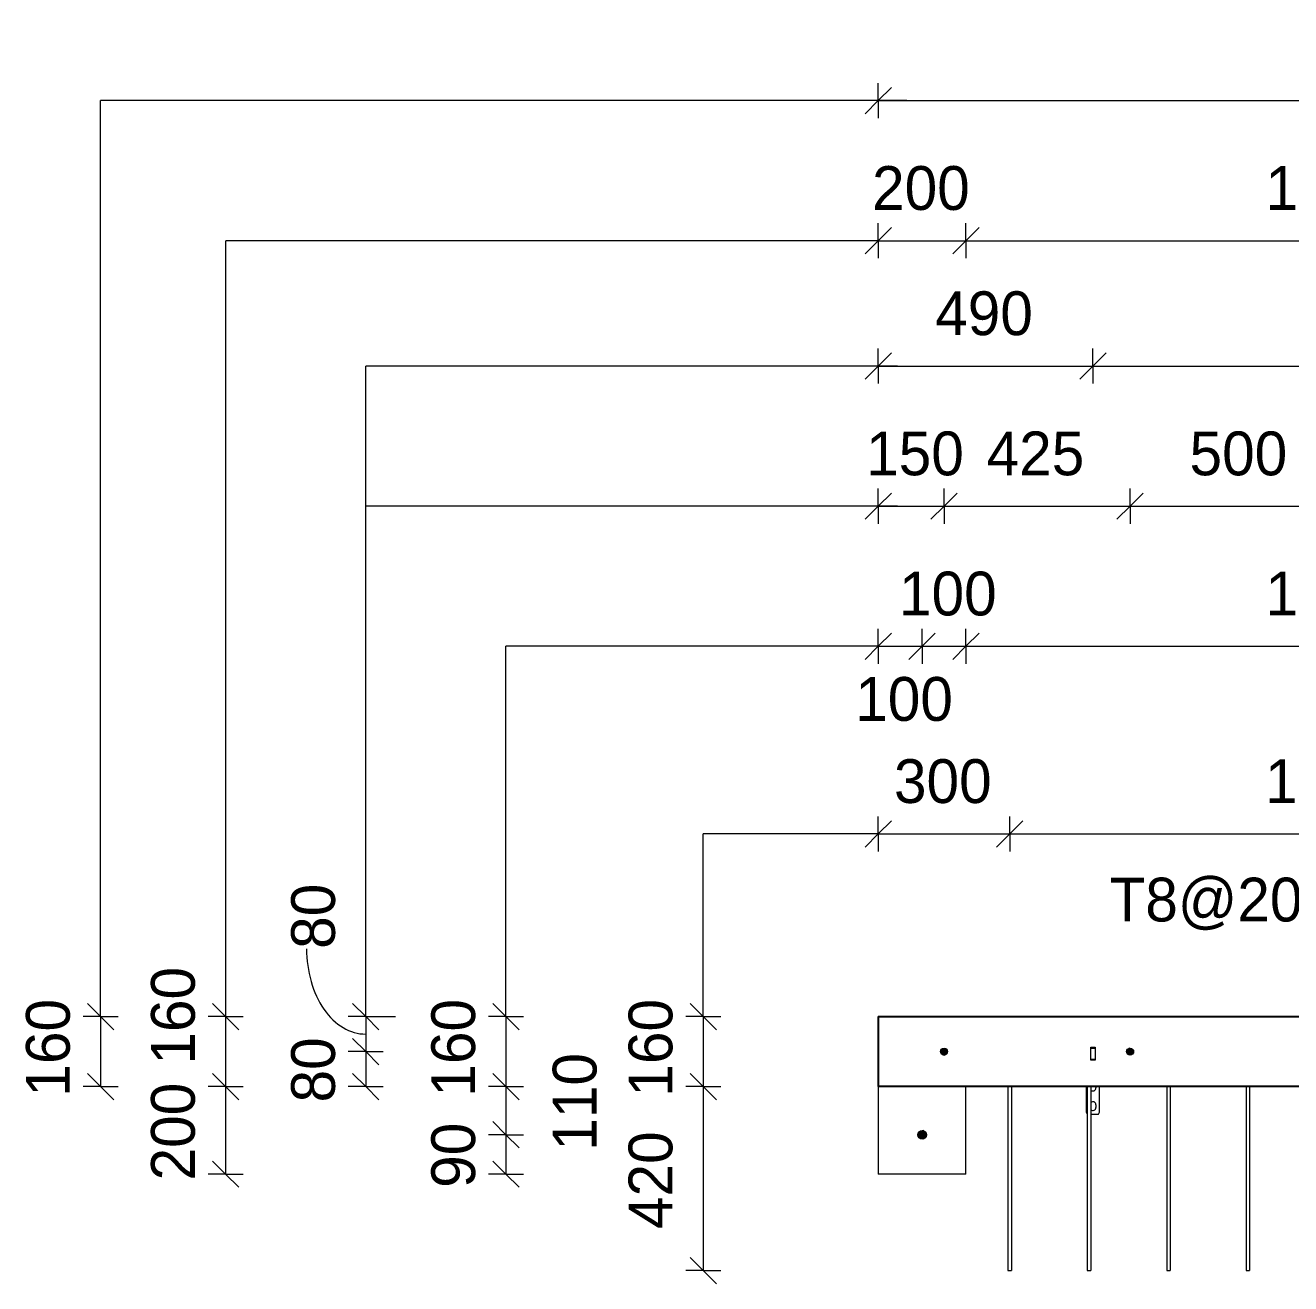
# Model space of a CAD drawing. Header units: millimetres. Extents: x 35092 to 49551, y -62783 to -4705.
# Drawn here: x 43772 to 46661, y -62783 to -59910 of the extents above; entities that cross this region are included whole.
import ezdxf

# ---------------------------------------------------------------- set-up
doc = ezdxf.new("R2010")
doc.units = ezdxf.units.MM
for name, color, linetype, lineweight in [('A-ANNO-DIMS', 211, 'Continuous', 9), ('A-ANNO-DIMS-40', 211, 'Continuous', 9), ('A-DETL-MBND', 5, 'Continuous', 18), ('A-GENM', 13, 'Continuous', 18), ('A-WALL', 113, 'Continuous', 25), ('S-BEAM', 12, 'Continuous', 18), ('S-RBAR', 171, 'Continuous', 18)]:
    doc.layers.add(name, color=color, linetype=linetype, lineweight=lineweight)
doc.styles.add('Nirmala UI Semilight', font='NirmalaS.ttf', dxfattribs={"height": 100})
doc.dimstyles.new('Diagonal_-_2_5mm_NI_UI', dxfattribs={"dimscale": 304.8, "dimtxt": 104.736395, "dimasz": 0.19685, "dimexe": 0.131234, "dimexo": 0.0625, "dimgap": 0.131234, "dimtad": 1, "dimdec": 4, "dimzin": 0, "dimdsep": 46, "dimtxsty": 'Nirmala UI Semilight', "dimblk1": 'OBLIQUE', "dimblk2": 'OBLIQUE', "dimsah": 1, "dimcen": 0.09, "dimazin": 0, "dimtfac": 1, "dimtdec": 4, "dimtix": 1, "dimtmove": 0, "dimatfit": 3, "dimfxl": 0.131234, "dimfxlon": 1, "dimtvp": 1, "dimtolj": 1, "dimtzin": 0, "dimarcsym": 2})
doc.dimstyles.new('Diagonal_-_2_5mm_NI_UI_1', dxfattribs={"dimscale": 304.8, "dimtxt": 104.736395, "dimasz": 0.19685, "dimexe": 0.131234, "dimexo": 0.0625, "dimgap": 0.131234, "dimtad": 1, "dimdec": 4, "dimzin": 0, "dimdsep": 46, "dimtxsty": 'Nirmala UI Semilight', "dimblk1": 'OBLIQUE', "dimblk2": 'OBLIQUE', "dimsah": 1, "dimcen": 0.09, "dimazin": 0, "dimtfac": 1, "dimtdec": 4, "dimtix": 1, "dimtmove": 1, "dimatfit": 3, "dimfxl": 0.131234, "dimfxlon": 1, "dimtvp": 1, "dimtolj": 1, "dimtzin": 0, "dimarcsym": 2})
doc.dimstyles.new('Diagonal_-_2_5mm_NI_UI_2', dxfattribs={"dimscale": 304.8, "dimtxt": 104.736395, "dimasz": 0.19685, "dimexe": 0.131234, "dimexo": 0.0625, "dimgap": 0.131234, "dimtad": 1, "dimdec": 4, "dimzin": 0, "dimdsep": 46, "dimtxsty": 'Nirmala UI Semilight', "dimblk1": 'OBLIQUE', "dimblk2": 'OBLIQUE', "dimsah": 1, "dimcen": 0.09, "dimazin": 0, "dimtfac": 1, "dimtdec": 4, "dimtix": 1, "dimtmove": 2, "dimatfit": 3, "dimfxl": 0.131234, "dimfxlon": 1, "dimtvp": 1, "dimtolj": 1, "dimtzin": 0, "dimarcsym": 2})

# ---------------------------------------------------------------- blocks, each defined once
blk = doc.blocks.new('RR spread anchor face based - RR-SA-1_4-160-614768-Elevation Top')
at = {"layer": 'A-GENM'}
for p, q in [((12425.4, -62333), (12425.4, -62391)), ((12447.4, -62333), (12447.4, -62336)), ((12455.4, -62391), (12455.4, -62333)), ((12447.4, -62374.5), (12447.4, -62380.5)), ((12425.4, -62391), (12427.6, -62395.4)), ((12435.6, -62396), (12452.9, -62396)), ((12452.9, -62396), (12455.4, -62391))]:
    blk.add_line(p, q, dxfattribs=at)
for centre, start, end in [((12440.4, -62336), 227.58, 0), ((12440.4, -62374.5), 0, 132.9333), ((12440.4, -62380.5), 227.0667, 0)]:
    blk.add_arc(centre, 7, start, end, dxfattribs=at)
blk = doc.blocks.new('RR spread anchor face based - RR-SA-2_5-250-614728-Elevation Top')
at = {"layer": 'A-GENM'}
for p, q in [((12435.4, -62245.5), (12435.4, -62243)), ((12435.4, -62243), (12445.4, -62243)), ((12435.4, -62270.5), (12435.4, -62245.5)), ((12435.4, -62245.5), (12445.4, -62245.5)), ((12435.4, -62273), (12435.4, -62270.5)), ((12435.4, -62270.5), (12445.4, -62270.5)), ((12445.4, -62243), (12445.4, -62245.5)), ((12445.4, -62245.5), (12445.4, -62270.5)), ((12445.4, -62270.5), (12445.4, -62273)), ((12445.4, -62273), (12435.4, -62273))]:
    blk.add_line(p, q, dxfattribs=at)
blk = doc.blocks.new('DIMBLOCK12-Elevation Top')
at = {"layer": 'A-ANNO-DIMS-40'}
for p, q in [((45719.7, -60081.5), (45719.7, -60041.5)), ((48369.7, -60081.5), (48369.7, -60041.5)), ((45719.7, -60081.5), (45749.7, -60051.5)), ((48369.7, -60081.5), (48399.7, -60051.5)), ((45719.7, -60081.5), (45689.7, -60111.5)), ((45719.7, -60081.5), (48369.7, -60081.5)), ((45719.7, -60081.5), (45719.7, -60121.5)), ((48369.7, -60081.5), (48339.7, -60111.5)), ((48369.7, -60081.5), (48369.7, -60121.5))]:
    blk.add_line(p, q, dxfattribs=at)
at = {"layer": 'A-ANNO-DIMS-40', "color": 0, "insert": (46892.3, -59911.1), "char_height": 100, "width": 365.625, "attachment_point": 1, "line_spacing_factor": 1.142579, "style": 'Nirmala UI Semilight'}
blk.add_mtext('2650', dxfattribs=at)
blk = doc.blocks.new('_Oblique')
at = {"color": 0, "linetype": 'ByBlock', "lineweight": -2}
blk.add_line((-0.5, -0.5), (0.5, 0.5), dxfattribs=at)
blk = doc.blocks.new('DIMBLOCK13-Elevation Top')
at = {"layer": 'A-ANNO-DIMS-40'}
for p, q in [((45719.7, -60687.6), (45719.7, -60647.6)), ((46209.7, -60687.6), (46209.7, -60647.6)), ((45719.7, -60687.6), (45749.7, -60657.6)), ((46209.7, -60687.6), (46239.7, -60657.6)), ((45719.7, -60687.6), (45689.7, -60717.6)), ((45719.7, -60687.6), (46209.7, -60687.6)), ((45719.7, -60687.6), (45719.7, -60727.6)), ((46209.7, -60687.6), (46179.7, -60717.6)), ((46209.7, -60687.6), (46209.7, -60727.6))]:
    blk.add_line(p, q, dxfattribs=at)
at = {"layer": 'A-ANNO-DIMS-40', "color": 0, "insert": (45849.5, -60517.1), "char_height": 100, "width": 276.504, "attachment_point": 1, "line_spacing_factor": 1.142579, "style": 'Nirmala UI Semilight'}
blk.add_mtext('490', dxfattribs=at)
blk = doc.blocks.new('DIMBLOCK14-Elevation Top')
at = {"layer": 'A-ANNO-DIMS-40'}
for p, q in [((46209.7, -60687.6), (46209.7, -60647.6)), ((47879.7, -60687.6), (47879.7, -60647.6)), ((46209.7, -60687.6), (46239.7, -60657.6)), ((47879.7, -60687.6), (47909.7, -60657.6)), ((46209.7, -60687.6), (46179.7, -60717.6)), ((46209.7, -60687.6), (47879.7, -60687.6)), ((46209.7, -60687.6), (46209.7, -60727.6)), ((47879.7, -60687.6), (47849.7, -60717.6)), ((47879.7, -60687.6), (47879.7, -60727.6))]:
    blk.add_line(p, q, dxfattribs=at)
at = {"layer": 'A-ANNO-DIMS-40', "color": 0, "insert": (46905.7, -60517.1), "char_height": 100, "width": 333.633, "attachment_point": 1, "line_spacing_factor": 1.142579, "style": 'Nirmala UI Semilight'}
blk.add_mtext('1670', dxfattribs=at)
blk = doc.blocks.new('DIMBLOCK16-Elevation Top')
at = {"layer": 'A-ANNO-DIMS-40'}
for p, q in [((45719.7, -61007.6), (45719.7, -60967.6)), ((45869.7, -61007.6), (45869.7, -60967.6)), ((45719.7, -61007.6), (45749.7, -60977.6)), ((45869.7, -61007.6), (45899.7, -60977.6)), ((45719.7, -61007.6), (45689.7, -61037.6)), ((45719.7, -61007.6), (45869.7, -61007.6)), ((45719.7, -61007.6), (45719.7, -61047.6)), ((45869.7, -61007.6), (45839.7, -61037.6)), ((45869.7, -61007.6), (45869.7, -61047.6))]:
    blk.add_line(p, q, dxfattribs=at)
at = {"layer": 'A-ANNO-DIMS-40', "color": 0, "insert": (45691.9, -60837.1), "char_height": 100, "width": 246.797, "attachment_point": 1, "line_spacing_factor": 1.142579, "style": 'Nirmala UI Semilight'}
blk.add_mtext('150', dxfattribs=at)
blk = doc.blocks.new('DIMBLOCK17-Elevation Top')
at = {"layer": 'A-ANNO-DIMS-40'}
for p, q in [((45869.7, -61007.6), (45869.7, -60967.6)), ((46294.7, -61007.6), (46294.7, -60967.6)), ((45869.7, -61007.6), (45899.7, -60977.6)), ((46294.7, -61007.6), (46324.7, -60977.6)), ((45869.7, -61007.6), (45839.7, -61037.6)), ((45869.7, -61007.6), (46294.7, -61007.6)), ((45869.7, -61007.6), (45869.7, -61047.6)), ((46294.7, -61007.6), (46264.7, -61037.6)), ((46294.7, -61007.6), (46294.7, -61047.6))]:
    blk.add_line(p, q, dxfattribs=at)
at = {"layer": 'A-ANNO-DIMS-40', "color": 0, "insert": (45967, -60837.1), "char_height": 100, "width": 276.504, "attachment_point": 1, "line_spacing_factor": 1.142579, "style": 'Nirmala UI Semilight'}
blk.add_mtext('425', dxfattribs=at)
blk = doc.blocks.new('DIMBLOCK18-Elevation Top')
at = {"layer": 'A-ANNO-DIMS-40'}
for p, q in [((46294.7, -61007.6), (46294.7, -60967.6)), ((46794.7, -61007.6), (46794.7, -60967.6)), ((46294.7, -61007.6), (46324.7, -60977.6)), ((46794.7, -61007.6), (46824.7, -60977.6)), ((46294.7, -61007.6), (46264.7, -61037.6)), ((46294.7, -61007.6), (46794.7, -61007.6)), ((46294.7, -61007.6), (46294.7, -61047.6)), ((46794.7, -61007.6), (46764.7, -61037.6)), ((46794.7, -61007.6), (46794.7, -61047.6))]:
    blk.add_line(p, q, dxfattribs=at)
at = {"layer": 'A-ANNO-DIMS-40', "color": 0, "insert": (46430.4, -60837.1), "char_height": 100, "width": 274.219, "attachment_point": 1, "line_spacing_factor": 1.142579, "style": 'Nirmala UI Semilight'}
blk.add_mtext('500', dxfattribs=at)
blk = doc.blocks.new('DIMBLOCK23-Elevation Top')
at = {"layer": 'A-ANNO-DIMS-40'}
for p, q in [((43943.7, -62173), (43913.7, -62143)), ((43943.7, -62173), (43903.7, -62173)), ((43943.7, -62173), (43943.7, -62333)), ((43943.7, -62173), (43973.7, -62203)), ((43943.7, -62173), (43983.7, -62173)), ((43943.7, -62333), (43913.7, -62303)), ((43943.7, -62333), (43903.7, -62333)), ((43943.7, -62333), (43973.7, -62363)), ((43943.7, -62333), (43983.7, -62333))]:
    blk.add_line(p, q, dxfattribs=at)
at = {"layer": 'A-ANNO-DIMS-40', "color": 0, "insert": (43773.3, -62355.9), "char_height": 100, "width": 246.797, "attachment_point": 1, "rotation": 90, "line_spacing_factor": 1.142579, "style": 'Nirmala UI Semilight'}
blk.add_mtext('160', dxfattribs=at)
blk = doc.blocks.new('DIMBLOCK24-Elevation Top')
at = {"layer": 'A-ANNO-DIMS-40'}
for p, q in [((44549.3, -62173), (44519.3, -62143)), ((44549.3, -62173), (44509.3, -62173)), ((44549.3, -62173), (44549.3, -62253)), ((44549.3, -62173), (44579.3, -62203)), ((44549.3, -62173), (44616.9, -62173)), ((44549.3, -62253), (44519.3, -62223)), ((44549.3, -62253), (44509.3, -62253)), ((44549.3, -62253), (44579.3, -62283)), ((44549.3, -62253), (44589.3, -62253))]:
    blk.add_line(p, q, dxfattribs=at)
blk.add_ellipse((44549.3, -62018.5), major_axis=(0, 194.6), ratio=0.694898, start_param=1.570796, end_param=3.141593, dxfattribs=at)
at = {"layer": 'A-ANNO-DIMS-40', "color": 0, "insert": (44378.9, -62018.5), "char_height": 100, "width": 182.813, "attachment_point": 1, "rotation": 90, "line_spacing_factor": 1.142579, "style": 'Nirmala UI Semilight'}
blk.add_mtext('80', dxfattribs=at)
blk = doc.blocks.new('DIMBLOCK25-Elevation Top')
at = {"layer": 'A-ANNO-DIMS-40'}
for p, q in [((44549.3, -62253), (44519.3, -62223)), ((44549.3, -62253), (44509.3, -62253)), ((44549.3, -62253), (44549.3, -62333)), ((44549.3, -62253), (44579.3, -62283)), ((44549.3, -62253), (44589.3, -62253)), ((44549.3, -62333), (44519.3, -62303)), ((44549.3, -62333), (44509.3, -62333)), ((44549.3, -62333), (44579.3, -62363)), ((44549.3, -62333), (44589.3, -62333))]:
    blk.add_line(p, q, dxfattribs=at)
at = {"layer": 'A-ANNO-DIMS-40', "color": 0, "insert": (44378.9, -62369.2), "char_height": 100, "width": 182.813, "attachment_point": 1, "rotation": 90, "line_spacing_factor": 1.142579, "style": 'Nirmala UI Semilight'}
blk.add_mtext('80', dxfattribs=at)
blk = doc.blocks.new('DIMBLOCK26-Elevation Top')
at = {"layer": 'A-ANNO-DIMS-40'}
for p, q in [((45719.7, -60401.5), (45719.7, -60361.5)), ((45919.7, -60401.5), (45919.7, -60361.5)), ((45719.7, -60401.5), (45749.7, -60371.5)), ((45919.7, -60401.5), (45949.7, -60371.5)), ((45719.7, -60401.5), (45689.7, -60431.5)), ((45719.7, -60401.5), (45919.7, -60401.5)), ((45719.7, -60401.5), (45719.7, -60441.5)), ((45919.7, -60401.5), (45889.7, -60431.5)), ((45919.7, -60401.5), (45919.7, -60441.5))]:
    blk.add_line(p, q, dxfattribs=at)
at = {"layer": 'A-ANNO-DIMS-40', "color": 0, "insert": (45705.4, -60231.1), "char_height": 100, "width": 274.219, "attachment_point": 1, "line_spacing_factor": 1.142579, "style": 'Nirmala UI Semilight'}
blk.add_mtext('200', dxfattribs=at)
blk = doc.blocks.new('DIMBLOCK27-Elevation Top')
at = {"layer": 'A-ANNO-DIMS-40'}
for p, q in [((45919.7, -60401.5), (45919.7, -60361.5)), ((47569.7, -60401.5), (47569.7, -60361.5)), ((45919.7, -60401.5), (45949.7, -60371.5)), ((47569.7, -60401.5), (47599.7, -60371.5)), ((45919.7, -60401.5), (45889.7, -60431.5)), ((45919.7, -60401.5), (47569.7, -60401.5)), ((45919.7, -60401.5), (45919.7, -60441.5)), ((47569.7, -60401.5), (47539.7, -60431.5)), ((47569.7, -60401.5), (47569.7, -60441.5))]:
    blk.add_line(p, q, dxfattribs=at)
at = {"layer": 'A-ANNO-DIMS-40', "color": 0, "insert": (46603.8, -60231.1), "char_height": 100, "width": 338.203, "attachment_point": 1, "line_spacing_factor": 1.142579, "style": 'Nirmala UI Semilight'}
blk.add_mtext('1650', dxfattribs=at)
blk = doc.blocks.new('DIMBLOCK30-Elevation Top')
at = {"layer": 'A-ANNO-DIMS-40'}
for p, q in [((44229.3, -62173), (44199.3, -62143)), ((44229.3, -62173), (44189.3, -62173)), ((44229.3, -62173), (44229.3, -62333)), ((44229.3, -62173), (44259.3, -62203)), ((44229.3, -62173), (44269.3, -62173)), ((44229.3, -62333), (44199.3, -62303)), ((44229.3, -62333), (44189.3, -62333)), ((44229.3, -62333), (44259.3, -62363)), ((44229.3, -62333), (44269.3, -62333))]:
    blk.add_line(p, q, dxfattribs=at)
at = {"layer": 'A-ANNO-DIMS-40', "color": 0, "insert": (44058.9, -62282.8), "char_height": 100, "width": 246.797, "attachment_point": 1, "rotation": 90, "line_spacing_factor": 1.142579, "style": 'Nirmala UI Semilight'}
blk.add_mtext('160', dxfattribs=at)
blk = doc.blocks.new('DIMBLOCK31-Elevation Top')
at = {"layer": 'A-ANNO-DIMS-40'}
for p, q in [((44229.3, -62333), (44199.3, -62303)), ((44229.3, -62333), (44189.3, -62333)), ((44229.3, -62333), (44229.3, -62533)), ((44229.3, -62333), (44259.3, -62363)), ((44229.3, -62333), (44269.3, -62333)), ((44229.3, -62533), (44199.3, -62503)), ((44229.3, -62533), (44189.3, -62533)), ((44229.3, -62533), (44259.3, -62563)), ((44229.3, -62533), (44269.3, -62533))]:
    blk.add_line(p, q, dxfattribs=at)
at = {"layer": 'A-ANNO-DIMS-40', "color": 0, "insert": (44058.9, -62547.3), "char_height": 100, "width": 274.219, "attachment_point": 1, "rotation": 90, "line_spacing_factor": 1.142579, "style": 'Nirmala UI Semilight'}
blk.add_mtext('200', dxfattribs=at)
blk = doc.blocks.new('DIMBLOCK32-Elevation Top')
at = {"layer": 'A-ANNO-DIMS-40'}
for p, q in [((45719.7, -61327.6), (45719.7, -61287.6)), ((45819.7, -61327.6), (45819.7, -61287.6)), ((45719.7, -61327.6), (45749.7, -61297.6)), ((45819.7, -61327.6), (45849.7, -61297.6)), ((45719.7, -61327.6), (45689.7, -61357.6)), ((45719.7, -61327.6), (45819.7, -61327.6)), ((45719.7, -61327.6), (45719.7, -61367.6)), ((45819.7, -61327.6), (45789.7, -61357.6)), ((45819.7, -61327.6), (45819.7, -61367.6))]:
    blk.add_line(p, q, dxfattribs=at)
at = {"layer": 'A-ANNO-DIMS-40', "color": 0, "insert": (45666.9, -61397.8), "char_height": 100, "width": 246.797, "attachment_point": 1, "line_spacing_factor": 1.142579, "style": 'Nirmala UI Semilight'}
blk.add_mtext('100', dxfattribs=at)
blk = doc.blocks.new('DIMBLOCK33-Elevation Top')
at = {"layer": 'A-ANNO-DIMS-40'}
for p, q in [((45819.7, -61327.6), (45819.7, -61287.6)), ((45919.7, -61327.6), (45919.7, -61287.6)), ((45819.7, -61327.6), (45849.7, -61297.6)), ((45919.7, -61327.6), (45949.7, -61297.6)), ((45819.7, -61327.6), (45789.7, -61357.6)), ((45819.7, -61327.6), (45919.7, -61327.6)), ((45819.7, -61327.6), (45819.7, -61367.6)), ((45919.7, -61327.6), (45889.7, -61357.6)), ((45919.7, -61327.6), (45919.7, -61367.6))]:
    blk.add_line(p, q, dxfattribs=at)
at = {"layer": 'A-ANNO-DIMS-40', "color": 0, "insert": (45766.9, -61157.1), "char_height": 100, "width": 246.797, "attachment_point": 1, "line_spacing_factor": 1.142579, "style": 'Nirmala UI Semilight'}
blk.add_mtext('100', dxfattribs=at)
blk = doc.blocks.new('DIMBLOCK34-Elevation Top')
at = {"layer": 'A-ANNO-DIMS-40'}
for p, q in [((45919.7, -61327.6), (45919.7, -61287.6)), ((47569.7, -61327.6), (47569.7, -61287.6)), ((45919.7, -61327.6), (45949.7, -61297.6)), ((47569.7, -61327.6), (47599.7, -61297.6)), ((45919.7, -61327.6), (45889.7, -61357.6)), ((45919.7, -61327.6), (47569.7, -61327.6)), ((45919.7, -61327.6), (45919.7, -61367.6)), ((47569.7, -61327.6), (47539.7, -61357.6)), ((47569.7, -61327.6), (47569.7, -61367.6))]:
    blk.add_line(p, q, dxfattribs=at)
at = {"layer": 'A-ANNO-DIMS-40', "color": 0, "insert": (46603.8, -61157.1), "char_height": 100, "width": 338.203, "attachment_point": 1, "line_spacing_factor": 1.142579, "style": 'Nirmala UI Semilight'}
blk.add_mtext('1650', dxfattribs=at)
blk = doc.blocks.new('DIMBLOCK38-Elevation Top')
at = {"layer": 'A-ANNO-DIMS-40'}
for p, q in [((44869.3, -62173), (44839.3, -62143)), ((44869.3, -62173), (44829.3, -62173)), ((44869.3, -62173), (44869.3, -62333)), ((44869.3, -62173), (44899.3, -62203)), ((44869.3, -62173), (44909.3, -62173)), ((44869.3, -62333), (44839.3, -62303)), ((44869.3, -62333), (44829.3, -62333)), ((44869.3, -62333), (44899.3, -62363)), ((44869.3, -62333), (44909.3, -62333))]:
    blk.add_line(p, q, dxfattribs=at)
at = {"layer": 'A-ANNO-DIMS-40', "color": 0, "insert": (44698.9, -62355.9), "char_height": 100, "width": 246.797, "attachment_point": 1, "rotation": 90, "line_spacing_factor": 1.142579, "style": 'Nirmala UI Semilight'}
blk.add_mtext('160', dxfattribs=at)
blk = doc.blocks.new('DIMBLOCK39-Elevation Top')
at = {"layer": 'A-ANNO-DIMS-40'}
for p, q in [((44869.3, -62333), (44839.3, -62303)), ((44869.3, -62333), (44829.3, -62333)), ((44869.3, -62333), (44869.3, -62443)), ((44869.3, -62333), (44899.3, -62363)), ((44869.3, -62333), (44909.3, -62333)), ((44869.3, -62443), (44839.3, -62413)), ((44869.3, -62443), (44829.3, -62443)), ((44869.3, -62443), (44899.3, -62473)), ((44869.3, -62443), (44909.3, -62443))]:
    blk.add_line(p, q, dxfattribs=at)
at = {"layer": 'A-ANNO-DIMS-40', "color": 0, "insert": (44976.2, -62479.4), "char_height": 100, "width": 219.375, "attachment_point": 1, "rotation": 90, "line_spacing_factor": 1.142579, "style": 'Nirmala UI Semilight'}
blk.add_mtext('110', dxfattribs=at)
blk = doc.blocks.new('DIMBLOCK40-Elevation Top')
at = {"layer": 'A-ANNO-DIMS-40'}
for p, q in [((44869.3, -62443), (44839.3, -62413)), ((44869.3, -62443), (44829.3, -62443)), ((44869.3, -62443), (44869.3, -62533)), ((44869.3, -62443), (44899.3, -62473)), ((44869.3, -62443), (44909.3, -62443)), ((44869.3, -62533), (44839.3, -62503)), ((44869.3, -62533), (44829.3, -62533)), ((44869.3, -62533), (44899.3, -62563)), ((44869.3, -62533), (44909.3, -62533))]:
    blk.add_line(p, q, dxfattribs=at)
at = {"layer": 'A-ANNO-DIMS-40', "color": 0, "insert": (44698.9, -62564.2), "char_height": 100, "width": 182.813, "attachment_point": 1, "rotation": 90, "line_spacing_factor": 1.142579, "style": 'Nirmala UI Semilight'}
blk.add_mtext('90', dxfattribs=at)
blk = doc.blocks.new('DIMBLOCK41-Elevation Top')
at = {"layer": 'A-ANNO-DIMS-40'}
for p, q in [((45319.9, -62173), (45289.9, -62143)), ((45319.9, -62173), (45279.9, -62173)), ((45319.9, -62173), (45319.9, -62333)), ((45319.9, -62173), (45349.9, -62203)), ((45319.9, -62173), (45359.9, -62173)), ((45319.9, -62333), (45289.9, -62303)), ((45319.9, -62333), (45279.9, -62333)), ((45319.9, -62333), (45349.9, -62363)), ((45319.9, -62333), (45359.9, -62333))]:
    blk.add_line(p, q, dxfattribs=at)
at = {"layer": 'A-ANNO-DIMS-40', "color": 0, "insert": (45149.4, -62355.9), "char_height": 100, "width": 246.797, "attachment_point": 1, "rotation": 90, "line_spacing_factor": 1.142579, "style": 'Nirmala UI Semilight'}
blk.add_mtext('160', dxfattribs=at)
blk = doc.blocks.new('DIMBLOCK42-Elevation Top')
at = {"layer": 'A-ANNO-DIMS-40'}
for p, q in [((45319.9, -62333), (45289.9, -62303)), ((45319.9, -62333), (45279.9, -62333)), ((45319.9, -62333), (45319.9, -62753)), ((45319.9, -62333), (45349.9, -62363)), ((45319.9, -62333), (45359.9, -62333)), ((45319.9, -62753), (45289.9, -62723)), ((45319.9, -62753), (45279.9, -62753)), ((45319.9, -62753), (45349.9, -62783)), ((45319.9, -62753), (45359.9, -62753))]:
    blk.add_line(p, q, dxfattribs=at)
at = {"layer": 'A-ANNO-DIMS-40', "color": 0, "insert": (45149.4, -62658.3), "char_height": 100, "width": 276.504, "attachment_point": 1, "rotation": 90, "line_spacing_factor": 1.142579, "style": 'Nirmala UI Semilight'}
blk.add_mtext('420', dxfattribs=at)
blk = doc.blocks.new('DIMBLOCK43-Elevation Top')
at = {"layer": 'A-ANNO-DIMS-40'}
for p, q in [((45719.7, -61755.9), (45719.7, -61715.9)), ((46019.7, -61755.9), (46019.7, -61715.9)), ((45719.7, -61755.9), (45749.7, -61725.9)), ((46019.7, -61755.9), (46049.7, -61725.9)), ((45719.7, -61755.9), (45689.7, -61785.9)), ((45719.7, -61755.9), (46019.7, -61755.9)), ((45719.7, -61755.9), (45719.7, -61795.9)), ((46019.7, -61755.9), (45989.7, -61785.9)), ((46019.7, -61755.9), (46019.7, -61795.9))]:
    blk.add_line(p, q, dxfattribs=at)
at = {"layer": 'A-ANNO-DIMS-40', "color": 0, "insert": (45755.4, -61585.4), "char_height": 100, "width": 274.219, "attachment_point": 1, "line_spacing_factor": 1.142579, "style": 'Nirmala UI Semilight'}
blk.add_mtext('300', dxfattribs=at)
blk = doc.blocks.new('DIMBLOCK44-Elevation Top')
at = {"layer": 'A-ANNO-DIMS-40'}
for p, q in [((46019.7, -61755.9), (46019.7, -61715.9)), ((47469.7, -61755.9), (47469.7, -61715.9)), ((46019.7, -61755.9), (46049.7, -61725.9)), ((47469.7, -61755.9), (47499.7, -61725.9)), ((46019.7, -61755.9), (45989.7, -61785.9)), ((46019.7, -61755.9), (47469.7, -61755.9)), ((46019.7, -61755.9), (46019.7, -61795.9)), ((47469.7, -61755.9), (47439.7, -61785.9)), ((47469.7, -61755.9), (47469.7, -61795.9))]:
    blk.add_line(p, q, dxfattribs=at)
at = {"layer": 'A-ANNO-DIMS-40', "color": 0, "char_height": 100, "attachment_point": 1, "line_spacing_factor": 1.142579, "style": 'Nirmala UI Semilight'}
for s, insert, width in [('1450', (46602.8, -61585.4), 340.488), ('T8@200MMC/C', (46247.7, -61855.9), 1192.852)]:
    blk.add_mtext(s, dxfattribs=dict(at, insert=insert, width=width))

msp = doc.modelspace()

# ---------------------------------------------------------------- hatches: boundary and pattern name
at = {"layer": 'S-RBAR'}
h = msp.add_hatch(color=256, dxfattribs=at)
edge = h.paths.add_edge_path()
edge.add_arc((45869.68343, -62253.04259), 8, 0, 360)
for points in [[(45869.68343, -62261.04259), (45877.29188, -62255.51472), (45874.38571, -62246.57045), (45864.98114, -62246.57045), (45862.07497, -62255.51472)], [(46292.21129, -62260.65104), (46301.15556, -62257.74487), (46301.15556, -62248.3403), (46292.21129, -62245.43413), (46286.68343, -62253.04259)], [(45822.7736, -62452.55315), (45829.68343, -62443.04259), (45822.7736, -62433.53202), (45811.59326, -62437.16473), (45811.59326, -62448.92044)]]:
    msp.add_hatch(color=256, dxfattribs=at).paths.add_polyline_path(points)
h = msp.add_hatch(color=256, dxfattribs=at)
edge = h.paths.add_edge_path()
edge.add_arc((46294.68343, -62253.04259), 8, 0, 360)
h = msp.add_hatch(color=256, dxfattribs=at)
edge = h.paths.add_edge_path()
edge.add_arc((45819.68343, -62443.04259), 10, 0, 360)

# ---------------------------------------------------------------- linework, layer by layer
at = {"layer": 'A-DETL-MBND'}
for p, q in [((43943.73038, -62173.04259), (43943.73038, -60081.53163)), ((45784.68343, -60081.53163), (43943.73038, -60081.53163)), ((44229.34237, -62173.04259), (44229.34237, -60401.53163)), ((45719.68343, -60401.53163), (44229.34237, -60401.53163)), ((44549.34237, -62173.04259), (44549.34237, -60687.60429)), ((45763.49286, -60687.60429), (44549.34237, -60687.60429)), ((45763.49286, -61007.60429), (44549.34237, -61007.60429)), ((44869.34237, -62173.04259), (44869.34237, -61327.60429)), ((45719.68343, -61327.60429), (44869.34237, -61327.60429)), ((45319.87952, -62173.04259), (45319.87952, -61755.91217)), ((45719.68343, -61755.91217), (45319.87952, -61755.91217)), ((46015.68343, -62753.04259), (46023.68343, -62753.04259))]:
    msp.add_line(p, q, dxfattribs=at)
at = {"layer": 'A-WALL'}
for p, q in [((45719.68343, -62173.04259), (48369.68343, -62173.04259)), ((45719.68343, -62173.04259), (45719.68343, -62333.04259)), ((48369.68343, -62333.04259), (45719.68343, -62333.04259))]:
    msp.add_line(p, q, dxfattribs=at)
at = {"layer": 'S-BEAM'}
for p, q in [((45719.68343, -62333.04259), (45719.68343, -62533.04259)), ((45919.68343, -62533.04259), (45919.68343, -62333.04259)), ((45919.68343, -62533.04259), (45719.68343, -62533.04259))]:
    msp.add_line(p, q, dxfattribs=at)
at = {"layer": 'S-RBAR'}
for p, q in [((45864.98114, -62246.57045), (45862.07497, -62255.51472)), ((45862.07497, -62255.51472), (45869.68343, -62261.04259)), ((45874.38571, -62246.57045), (45864.98114, -62246.57045)), ((45869.68343, -62261.04259), (45877.29188, -62255.51472)), ((45877.29188, -62255.51472), (45874.38571, -62246.57045)), ((46292.21129, -62245.43413), (46286.68343, -62253.04259)), ((46286.68343, -62253.04259), (46292.21129, -62260.65104)), ((46301.15556, -62248.3403), (46292.21129, -62245.43413)), ((46292.21129, -62260.65104), (46301.15556, -62257.74487)), ((46301.15556, -62257.74487), (46301.15556, -62248.3403)), ((46015.68343, -62333.04259), (46015.68343, -62753.04259)), ((46023.68343, -62333.04259), (46023.68343, -62753.04259)), ((46196.93343, -62333.04259), (46196.93343, -62753.04259)), ((46204.93343, -62333.04259), (46204.93343, -62753.04259)), ((46378.18343, -62333.04259), (46378.18343, -62753.04259)), ((46386.18343, -62333.04259), (46386.18343, -62753.04259)), ((46559.43343, -62333.04259), (46559.43343, -62753.04259)), ((46567.43343, -62333.04259), (46567.43343, -62753.04259)), ((45822.7736, -62433.53202), (45811.59326, -62437.16473)), ((45811.59326, -62437.16473), (45811.59326, -62448.92044)), ((45829.68343, -62443.04259), (45822.7736, -62433.53202)), ((45822.7736, -62452.55315), (45829.68343, -62443.04259)), ((45811.59326, -62448.92044), (45822.7736, -62452.55315)), ((46015.68343, -62753.04259), (46023.68343, -62753.04259)), ((46196.93343, -62753.04259), (46204.93343, -62753.04259)), ((46378.18343, -62753.04259), (46386.18343, -62753.04259)), ((46559.43343, -62753.04259), (46567.43343, -62753.04259))]:
    msp.add_line(p, q, dxfattribs=at)
for centre, radius in [((45869.68343, -62253.04259), 8), ((46294.68343, -62253.04259), 8), ((45819.68343, -62443.04259), 10)]:
    msp.add_circle(centre, radius, dxfattribs=at)

# ---------------------------------------------------------------- block references
at = {"layer": 'A-GENM'}
for name in ['RR spread anchor face based - RR-SA-2_5-250-614728-Elevation Top', 'RR spread anchor face based - RR-SA-1_4-160-614768-Elevation Top']:
    msp.add_blockref(name, (33769.28948, 0), dxfattribs=at)

# ---------------------------------------------------------------- dimensions: what is measured, and where the dimension line sits
at = {"layer": 'A-ANNO-DIMS'}
for base, p1, p2, override, picture, middle in [((48369.68343, -60081.53163), (45719.68343, -60121.53163), (48369.68343, -60121.53163), {"dimpost": '<>', "dimfxl": 2650}, 'DIMBLOCK12-Elevation Top', (47044.68343, -59989.82312)), ((45919.68343, -60401.53163), (45719.68343, -60441.53163), (45919.68343, -60441.53163), {"dimpost": '<>', "dimfxl": 200}, 'DIMBLOCK26-Elevation Top', (45819.68343, -60309.85799)), ((47569.68343, -60401.53163), (45919.68343, -60441.53163), (47569.68343, -60441.53163), {"dimpost": '<>', "dimfxl": 1650}, 'DIMBLOCK27-Elevation Top', (46744.68343, -60309.54418)), ((46209.68343, -60687.60429), (45719.68343, -60727.60429), (46209.68343, -60727.60429), {"dimpost": '<>', "dimfxl": 490}, 'DIMBLOCK13-Elevation Top', (45964.68343, -60595.89578)), ((47879.68343, -60687.60429), (46209.68343, -60727.60429), (47879.68343, -60727.60429), {"dimpost": '<>', "dimfxl": 1670}, 'DIMBLOCK14-Elevation Top', (47044.68343, -60595.61684)), ((45869.68343, -61007.60429), (45719.68343, -61047.60429), (45869.68343, -61047.60429), {"dimpost": '<>', "dimfxl": 150}, 'DIMBLOCK16-Elevation Top', (45794.68343, -60915.65171)), ((46294.68343, -61007.60429), (45869.68343, -61047.60429), (46294.68343, -61047.60429), {"dimpost": '<>', "dimfxl": 425}, 'DIMBLOCK17-Elevation Top', (46082.18343, -60915.93065)), ((46794.68343, -61007.60429), (46294.68343, -61047.60429), (46794.68343, -61047.60429), {"dimpost": '<>', "dimfxl": 500}, 'DIMBLOCK18-Elevation Top', (46544.68343, -60915.93065)), ((45919.68343, -61327.60429), (45819.68343, -61367.60429), (45919.68343, -61367.60429), {"dimpost": '<>', "dimfxl": 100}, 'DIMBLOCK33-Elevation Top', (45869.68343, -61235.65171)), ((47569.68343, -61327.60429), (45919.68343, -61367.60429), (47569.68343, -61367.60429), {"dimpost": '<>', "dimfxl": 1650}, 'DIMBLOCK34-Elevation Top', (46744.68343, -61235.61684)), ((46019.68343, -61755.91217), (45719.68343, -61795.91217), (46019.68343, -61795.91217), {"dimpost": '<>', "dimfxl": 300}, 'DIMBLOCK43-Elevation Top', (45869.68343, -61664.20366))]:
    dim = msp.add_linear_dim(base=base, p1=p1, p2=p2, dimstyle='Diagonal_-_2_5mm_NI_UI', override=override, dxfattribs=at)
    dim.commit()
    dim.dimension.update_dxf_attribs({"geometry": picture, "text_midpoint": middle})
dim = msp.add_linear_dim(base=(45819.68343, -61327.60429), p1=(45719.68343, -61367.60429), p2=(45819.68343, -61367.60429), dimstyle='Diagonal_-_2_5mm_NI_UI_2', override={"dimpost": '<>', "dimfxl": 100}, dxfattribs=at)
dim.commit()
dim.dimension.update_dxf_attribs({"geometry": 'DIMBLOCK32-Elevation Top', "text_midpoint": (45790.24985, -61464.43717), "dimtype": 160})
dim = msp.add_linear_dim(base=(47469.68343, -61755.91217), p1=(46019.68343, -61795.91217), p2=(47469.68343, -61795.91217), text='<>\\XT8@200MMC/C', dimstyle='Diagonal_-_2_5mm_NI_UI', override={"dimpost": '<>', "dimfxl": 1450}, dxfattribs=at)
dim.commit()
dim.dimension.update_dxf_attribs({"geometry": 'DIMBLOCK44-Elevation Top', "text_midpoint": (46744.68343, -61755.91217)})
for base, p1, p2, dimstyle, override, picture, middle in [((44549.34237, -62253.04259), (44616.89877, -62173.04259), (44589.34237, -62253.04259), 'Diagonal_-_2_5mm_NI_UI_1', {"dimpost": '<>', "dimfxl": 84.61297}, 'DIMBLOCK24-Elevation Top', (44445.54027, -61927.05394)), ((44229.34237, -62333.04259), (44269.34237, -62173.04259), (44269.34237, -62333.04259), 'Diagonal_-_2_5mm_NI_UI_2', {"dimpost": '<>', "dimfxl": 160}, 'DIMBLOCK30-Elevation Top', (44125.54027, -62159.44047)), ((44869.34237, -62443.04259), (44909.34237, -62333.04259), (44909.34237, -62443.04259), 'Diagonal_-_2_5mm_NI_UI_2', {"dimpost": '<>', "dimfxl": 110}, 'DIMBLOCK39-Elevation Top', (45042.84513, -62369.76132))]:
    dim = msp.add_linear_dim(base=base, p1=p1, p2=p2, angle=90, dimstyle=dimstyle, override=override, dxfattribs=at)
    dim.commit()
    dim.dimension.update_dxf_attribs({"geometry": picture, "text_midpoint": middle, "dimtype": 160, "text_rotation": 90})
for base, p1, p2, override, picture, middle in [((43943.73038, -62333.04259), (43983.73038, -62173.04259), (43983.73038, -62333.04259), {"dimpost": '<>', "dimfxl": 160}, 'DIMBLOCK23-Elevation Top', (43851.74293, -62253.04259)), ((44869.34237, -62333.04259), (44909.34237, -62173.04259), (44909.34237, -62333.04259), {"dimpost": '<>', "dimfxl": 160}, 'DIMBLOCK38-Elevation Top', (44777.35493, -62253.04259)), ((45319.87952, -62333.04259), (45359.87952, -62173.04259), (45359.87952, -62333.04259), {"dimpost": '<>', "dimfxl": 160}, 'DIMBLOCK41-Elevation Top', (45227.89207, -62253.04259)), ((44549.34237, -62333.04259), (44589.34237, -62253.04259), (44589.34237, -62333.04259), {"dimpost": '<>', "dimfxl": 80}, 'DIMBLOCK25-Elevation Top', (44457.66873, -62293.04259)), ((44229.34237, -62533.04259), (44269.34237, -62333.04259), (44269.34237, -62533.04259), {"dimpost": '<>', "dimfxl": 200}, 'DIMBLOCK31-Elevation Top', (44137.66873, -62433.04259)), ((45319.87952, -62753.04259), (45359.87952, -62333.04259), (45359.87952, -62753.04259), {"dimpost": '<>', "dimfxl": 420}, 'DIMBLOCK42-Elevation Top', (45228.20588, -62543.04259)), ((44869.34237, -62533.04259), (44909.34237, -62443.04259), (44909.34237, -62533.04259), {"dimpost": '<>', "dimfxl": 90}, 'DIMBLOCK40-Elevation Top', (44777.63387, -62488.04259))]:
    dim = msp.add_linear_dim(base=base, p1=p1, p2=p2, angle=90, dimstyle='Diagonal_-_2_5mm_NI_UI', override=override, dxfattribs=at)
    dim.commit()
    dim.dimension.update_dxf_attribs({"geometry": picture, "text_midpoint": middle})

doc.saveas('drawing.dxf')
